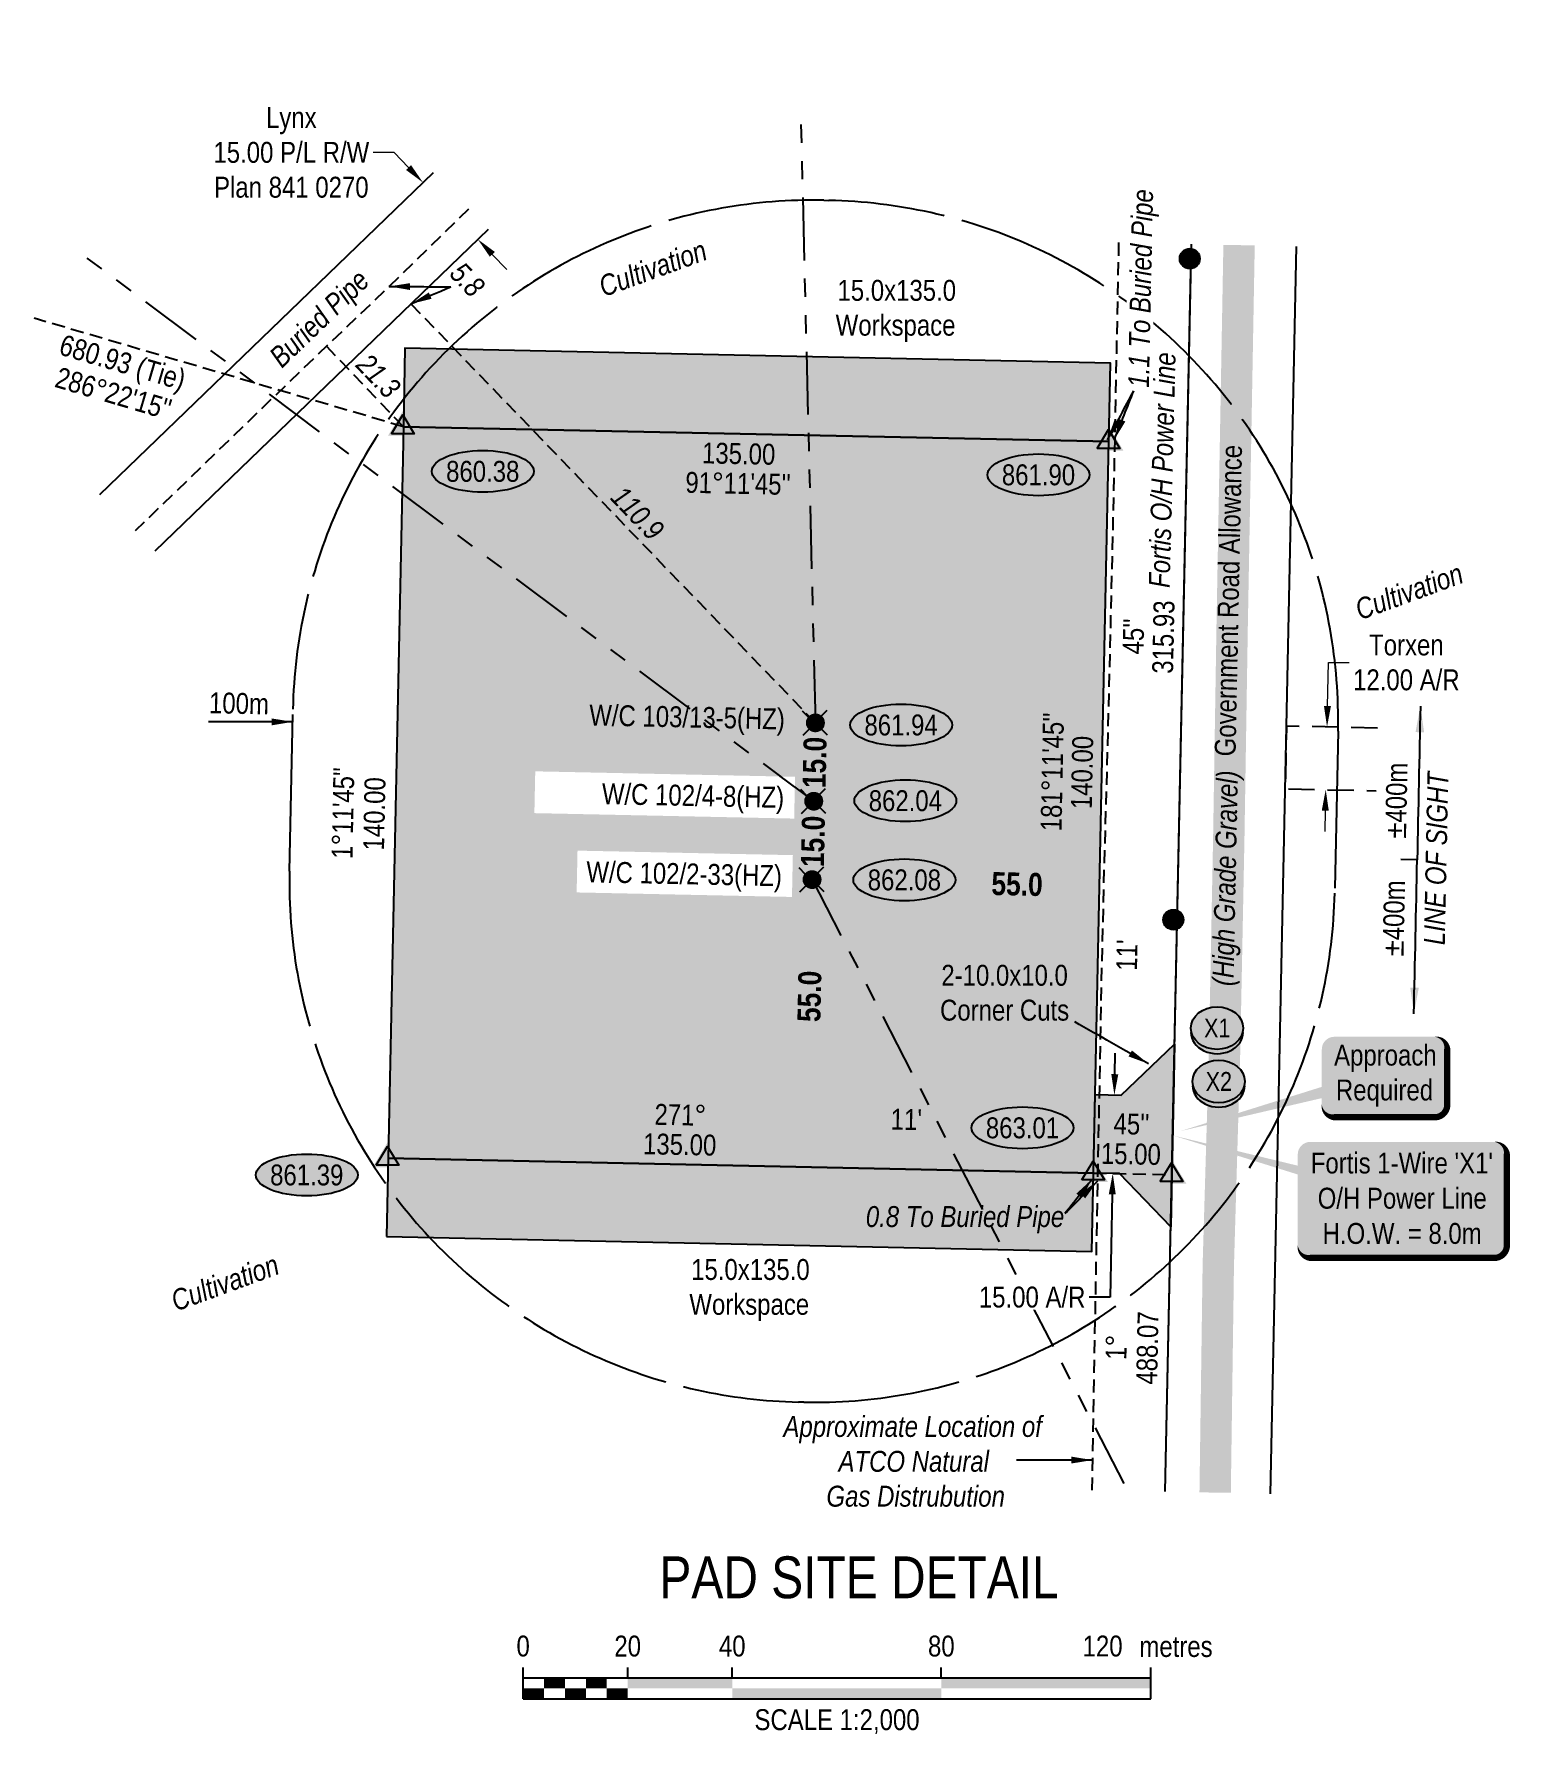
# Model space of a CAD drawing. Extents: x 376302 to 380517, y 5651241 to 5654265.
# Drawn here: x 377624 to 378330, y 5651415 to 5652228 of the extents above; entities that cross this region are included whole.
import ezdxf
from ezdxf.enums import TextEntityAlignment as Align

# ---------------------------------------------------------------- set-up
doc = ezdxf.new("R2010")
doc.units = 0
doc.header["$LTSCALE"] = 5
doc.header["$PDMODE"] = 34
doc.header["$PDSIZE"] = 0.03
for name, pattern in [('foc-ACCESSROAD', [3.75, 2.5, -1.25]), ('foc-BUFFER', [16.75, 15, -1.75]), ('foc-DRILLPATH', [14.75, 6, -1.75, 1.75, -1.75, 1.75, -1.75]), ('foc-TIELINE', [1.875, 1.25, -0.625]), ('foc-TRAV', [1.875, 1.25, -0.625]), ('POWERLINE5', [7.8, 2.4, -0.6, 0.6, -0.6, 0.6, -0.6, 2.4]), ('UG_PIPE', [1.875, 1.25, -0.625])]:
    doc.linetypes.add(name, pattern=pattern)
doc.layers.get('Defpoints').update_dxf_attribs({"color": 9})
for name, color, linetype in [('AS-PIPE-UG', 44, 'UG_PIPE'), ('AS-PIPE-UG-T', 44, 'Continuous'), ('AS-POWER', 104, 'foc-POWER'), ('AS-POWER-EXISTING', 72, 'POWERLINE5'), ('AS-POWER-T', 104, 'Continuous'), ('AS-ROADS', 254, 'Continuous'), ('AUX-BUFFER', 7, 'foc-BUFFER'), ('C-AR', 13, 'foc-ACCESSROAD'), ('DETAIL-T', 7, 'Continuous'), ('F-RW', 190, 'Continuous'), ('F-WS-S', 190, 'Continuous'), ('L-2', 7, 'Continuous'), ('L-BD', 7, 'Continuous'), ('L-BD1', 253, 'Continuous'), ('L-MON', 1, 'Continuous'), ('L-ROAD-T', 7, 'Continuous'), ('L-SEC', 7, 'Continuous'), ('L-TIE', 7, 'foc-TIELINE'), ('P-CROSSINGS', 250, 'Continuous'), ('P-ELEVATION', 7, 'Continuous'), ('P-PDRILLPATH', 12, 'foc-DRILLPATH'), ('P-PROPOSED', 10, 'Continuous'), ('P-PROPOSED-H', 21, 'Continuous'), ('P-TEMP-H', 41, 'Continuous'), ('P-TEMP_WORKSPACE', 46, 'Continuous'), ('P-TRAV', 4, 'foc-TRAV'), ('P-TXT', 4, 'Continuous'), ('T-TIE', 201, 'foc-TIELINE')]:
    doc.layers.add(name, color=color, linetype=linetype)
for name, color, linetype, lineweight in [('C-AR-T', 13, 'Continuous', 9), ('F-RW-T', 190, 'Continuous', 9), ('P-TEMP-T', 46, 'Continuous', 18), ('T-TEXT', 48, 'Continuous', 18), ('T-TIE-T', 201, 'Continuous', 18)]:
    doc.layers.add(name, color=color, linetype=linetype, lineweight=lineweight)
doc.styles.add('80', font='ARIALN.TTF', dxfattribs={"height": 10})
doc.styles.add('80CG', font='ARIALN.TTF', dxfattribs={"height": 10})
doc.styles.add('80L', font='ARIALN.TTF', dxfattribs={"height": 10})
doc.styles.add('80LS', font='ARIALNI.TTF', dxfattribs={"height": 10})
doc.styles.add('BOLD', font='ARIALNB.TTF')
doc.styles.add('Crossing', font='ARIALN.TTF', dxfattribs={"height": 10})
doc.styles.add('foc-LtypeFont', font='ARIALN.TTF', dxfattribs={"height": 7.35})
doc.linetypes.add('foc-POWER', pattern='A,6,-1,["P",foc-LtypeFont,S=0.2,R=0,X=-0.625,Y=-0.75],-1.24,4', length=12.24)
doc.dimstyles.new('CG2011', dxfattribs={"dimscale": 5, "dimtxt": 9, "dimasz": 2, "dimexe": 0.2, "dimexo": 0.0625, "dimgap": 0.5, "dimtad": 0, "dimtih": 1, "dimtoh": 1, "dimzin": 0, "dimdsep": 46, "dimtxsty": '80CG', "dimcen": 0.1, "dimse1": 1, "dimse2": 1, "dimclrd": 256, "dimclrt": 256, "dimaunit": 1, "dimadec": 4, "dimazin": 0, "dimtfac": 0.06, "dimtofl": 0, "dimtmove": 0, "dimatfit": 1, "dimfxl": 0.2, "dimtolj": 1, "dimtzin": 0, "dimlwd": -1, "dimarcsym": 0})
doc.dimstyles.new('COMPASS', dxfattribs={"dimscale": 5, "dimtxt": 10, "dimasz": 2.5, "dimexe": 0.2, "dimexo": 0.0625, "dimgap": 0.5, "dimtad": 0, "dimtih": 1, "dimtoh": 1, "dimzin": 0, "dimdsep": 46, "dimtxsty": '80', "dimcen": 0.1, "dimse1": 1, "dimse2": 1, "dimclrd": 256, "dimclrt": 256, "dimaunit": 1, "dimadec": 4, "dimazin": 0, "dimtfac": 0.06, "dimtofl": 0, "dimtmove": 0, "dimatfit": 1, "dimfxl": 0.2, "dimtolj": 1, "dimtzin": 0, "dimlwd": -1, "dimarcsym": 0})
doc.dimstyles.new('Compass 5 000', dxfattribs={"dimscale": 5, "dimtxt": 9, "dimasz": 2, "dimexe": 0.2, "dimexo": 0.0625, "dimgap": 0.5, "dimtad": 0, "dimtih": 1, "dimtoh": 1, "dimzin": 0, "dimdsep": 46, "dimtxsty": '80CG', "dimcen": 0.1, "dimse1": 1, "dimse2": 1, "dimclrd": 256, "dimclrt": 256, "dimaunit": 1, "dimadec": 4, "dimazin": 0, "dimtfac": 0.06, "dimtofl": 0, "dimtmove": 0, "dimatfit": 1, "dimfxl": 0.2, "dimtolj": 1, "dimtzin": 0, "dimlwd": -1, "dimarcsym": 0})

# ---------------------------------------------------------------- blocks, each defined once
blk = doc.blocks.new('WC')
at = {"layer": 'L-MON'}
h = blk.add_hatch(color=255, dxfattribs=at)
h.dxf.hatch_style = 1
edge = h.paths.add_edge_path()
edge.add_arc((0, 0), 0.9, 0, 360)
at = {"layer": 'L-MON', "color": 240, "flags": 128}
for points in [[(-0.62, 0.5), (-1.23, 1.12)], [(0.52, 0.61), (1.13, 1.21)], [(-1.18, -1.18), (-0.56, -0.57)], [(1.16, -1.18), (0.56, -0.57)]]:
    blk.add_lwpolyline(points, dxfattribs=at)
at = {"layer": 'L-MON', "color": 240}
for radius in [0.8, 0.373]:
    blk.add_circle((0, 0), radius, dxfattribs=at)
blk = doc.blocks.new('TRIA')
blk.add_hatch(color=255).paths.add_polyline_path([(-0.04, 1.52), (-1.47, -0.87), (1.39, -0.87)])
blk = doc.blocks.new('TRIAA')
blk.add_blockref('TRIA', (0, 0))
blk = doc.blocks.new('TRIB')
at = {"color": 1}
blk.add_lwpolyline([(-1.12, -0.67), (-0.04, 1.13), (1.04, -0.67)], close=True, dxfattribs=at)
blk = doc.blocks.new('TRIBB')
blk.add_blockref('TRIB', (0, 0))
blk = doc.blocks.new('TRICC')
for name in ['TRIAA', 'TRIBB']:
    blk.add_blockref(name, (0, 0))
blk = doc.blocks.new('plspike')
blk.add_blockref('TRICC', (0, 0))
blk = doc.blocks.new('POWERPOLE')
h = blk.add_hatch(color=255)
edge = h.paths.add_edge_path()
edge.add_arc((0, 0), 0.96, 0, 360)
at = {"linetype": 'Continuous'}
for p, q in [((0.68, -0.68), (-0.68, 0.68)), ((-0.68, -0.68), (0.68, 0.68))]:
    blk.add_line(p, q, dxfattribs=at)
blk.add_circle((0, 0), 0.96, dxfattribs=at)
blk = doc.blocks.new('*D433')
at = {"layer": 'Defpoints', "color": 0, "transparency": 16777216}
for p in [(378150.54, 5651720.13), (378139.9, 5651682.86), (378149.75, 5651682.65)]:
    blk.add_point(p, dxfattribs=at)
at = {"layer": 'P-TXT', "transparency": 16777216}
for p, q in [((378140.9, 5651730.34), (378141.11, 5651740.34)), ((378139.69, 5651672.86), (378138.66, 5651623.66)), ((378138.66, 5651623.66), (378128.66, 5651623.66))]:
    blk.add_line(p, q, dxfattribs=at)
for points in [[(378139.23, 5651730.37), (378142.56, 5651730.3), (378140.69, 5651720.34)], [(378138.02, 5651672.9), (378141.36, 5651672.83), (378139.9, 5651682.86)]]:
    blk.add_solid(points, dxfattribs=at)
at = {"layer": 'P-TXT', "transparency": 16777216, "insert": (378101.38, 5651623.66), "char_height": 10, "attachment_point": 5, "style": '80CG', "bg_fill": 3, "box_fill_scale": 1.1, "bg_fill_color": 256, "bg_fill_true_color": 13158600, "bg_fill_transparency": 0}
blk.add_mtext('\\A1;15.00 A/R', dxfattribs=at)
blk = doc.blocks.new('*D435')
at = {"layer": 'C-AR-T', "transparency": 16777216}
for p, q in [((378242.57, 5651906.36), (378243, 5651927.16)), ((378243, 5651927.16), (378253, 5651927.16)), ((378241.52, 5651856.38), (378241.31, 5651846.38))]:
    blk.add_line(p, q, dxfattribs=at)
for points in [[(378240.9, 5651906.39), (378244.23, 5651906.32), (378242.36, 5651896.36)], [(378239.85, 5651856.41), (378243.19, 5651856.34), (378241.73, 5651866.38)]]:
    blk.add_solid(points, dxfattribs=at)
at = {"layer": 'Defpoints', "color": 0, "transparency": 16777216}
for p in [(378242.36, 5651896.36), (378244.59, 5651896.31), (378243.96, 5651866.33)]:
    blk.add_point(p, dxfattribs=at)
at = {"layer": 'C-AR-T', "transparency": 16777216, "insert": (378280.29, 5651927.16), "char_height": 10, "attachment_point": 5, "style": '80CG'}
blk.add_mtext('\\A1;Torxen\\P12.00 A/R', dxfattribs=at)
blk = doc.blocks.new('*D438')
at = {"layer": 'Defpoints', "color": 0, "transparency": 16777216}
for p in [(377810.17, 5652156.67), (377676.44, 5652027.58), (377702.61, 5652000.47)]:
    blk.add_point(p, dxfattribs=at)
at = {"layer": 'F-RW-T', "transparency": 16777216}
for p, q in [((377796.28, 5652171.06), (377786.28, 5652171.06)), ((377803.23, 5652163.87), (377796.28, 5652171.06)), ((377843.29, 5652122.36), (377850.24, 5652115.17))]:
    blk.add_line(p, q, dxfattribs=at)
for points in [[(377804.43, 5652165.02), (377802.03, 5652162.71), (377810.17, 5652156.67)], [(377844.49, 5652123.52), (377842.09, 5652121.21), (377836.35, 5652129.56)]]:
    blk.add_solid(points, dxfattribs=at)
at = {"layer": 'F-RW-T', "transparency": 16777216, "insert": (377747.2, 5652171.06), "char_height": 10, "attachment_point": 5, "style": '80CG'}
blk.add_mtext('\\A1;Lynx\\P15.00 P/L R/W\\PPlan 841 0270', dxfattribs=at)
blk = doc.blocks.new('we')
at = {"layer": 'P-ELEVATION'}
h = blk.add_hatch(color=111, dxfattribs=at)
h.dxf.hatch_style = 1
edge = h.paths.add_edge_path()
edge.add_ellipse((0, 0), major_axis=(-24.38, 0), ratio=0.410256, start_angle=0, end_angle=360)
at = {"layer": 'P-ELEVATION', "color": 7, "flags": 128}
blk.add_lwpolyline([(0, 0, 12.5, 0, 0), (-12.42, -6.43, 0, 0, 0)], format="xyseb", dxfattribs=at)
at = {"layer": 'P-ELEVATION', "color": 7}
blk.add_ellipse((0, 0), major_axis=(-24.38, 0), ratio=0.410256, dxfattribs=at)
at = {"layer": 'P-ELEVATION', "style": '80'}
blk.add_attdef('ELEVATION', text='', height=10, dxfattribs=at).set_placement((0, 0), align=Align.MIDDLE_CENTER)
blk = doc.blocks.new('xing2')
h = blk.add_hatch(color=50)
h.dxf.hatch_style = 1
edge = h.paths.add_edge_path()
edge.add_ellipse((0, 0), major_axis=(-12.5, 0), ratio=0.816297, start_angle=0, end_angle=360)
h = blk.add_hatch(color=250)
h.dxf.hatch_style = 1
edge = h.paths.add_edge_path()
edge.add_ellipse((0, -2.05), major_axis=(-12.5, 0), ratio=0.816297, start_angle=0, end_angle=180)
edge.add_line((12.5, -2.05), (12.5, 0))
edge.add_ellipse((0, 0), major_axis=(-12.5, 0), ratio=0.816297, start_angle=0, end_angle=180, ccw=False)
edge.add_line((-12.5, 0), (-12.5, -2.05))
at = {"color": 250}
blk.add_ellipse((0, 0), major_axis=(-12.5, 0), ratio=0.816297, dxfattribs=at)
blk.add_ellipse((0, -2.05), major_axis=(-12.5, 0), ratio=0.816297, start_param=0, end_param=3.141593, dxfattribs=at)
at = {"color": 250, "style": 'Crossing'}
blk.add_attdef('CROSSING', text='', height=9, dxfattribs=at).set_placement((0.09, 0.02), align=Align.MIDDLE_CENTER)
at = {"color": 250, "style": 'Crossing', "flags": 1}
for tag, p in [('OWNER', (0.09, -12.49)), ('DESCRIPTION', (0.09, -25.77)), ('LOCATION', (0.09, -39.3)), ('DWG_REF', (0.09, -52.84))]:
    blk.add_attdef(tag, text='', height=9, dxfattribs=at).set_placement(p, align=Align.MIDDLE_CENTER)
blk = doc.blocks.new('*U457')
h = blk.add_hatch(color=255)
edge = h.paths.add_edge_path()
edge.add_line((-44, -28.5), (44, -28.5))
edge.add_arc((44, -22.5), 6, 270, 360)
edge.add_line((50, -22.5), (50, 21))
edge.add_arc((44, 21), 6, 0, 90)
edge.add_line((44, 27), (-44, 27))
edge.add_arc((-44, 21), 6, 90, 180)
edge.add_line((-50, 21), (-50, -22.5))
edge.add_arc((-44, -22.5), 6, 180, 270)
at = {"color": 104, "flags": 128}
blk.add_lwpolyline([(-44, -28.5, 3, 3, 0), (44, -28.5, 3, 3, 0.414214), (50, -22.5, 3, 3, 0), (50, 21, 3, 0, 0.414214), (44, 27, 0, 0, 0), (-44, 27, 0, 0, 0.414214), (-50, 21, 0, 0, 0), (-50, -22.5, 0, 3, 0.414214)], format="xyseb", close=True, dxfattribs=at)
at = {"color": 104, "style": '80'}
blk.add_attdef('ENTER_TEXT_001', (-26.85, -4.92), '', height=10, dxfattribs=at)
blk = doc.blocks.new('*U374')
at = {"color": 0}
for p, q in [((-150, 0), (-150, 15)), ((-150, 10), (150.24, 10)), ((-100, 10), (-100, 15)), ((-50, 10), (-50, 15)), ((50, 10), (50, 15)), ((150.24, 0), (150.24, 15)), ((-150, 0), (150.24, 0))]:
    blk.add_line(p, q, dxfattribs=at)
for points in [[(-140, 10), (-130, 10), (-140, 5), (-130, 5)], [(-120, 10), (-110, 10), (-120, 5), (-110, 5)], [(-100, 10), (-50, 10), (-100, 5), (-50, 5)], [(50, 10), (150.24, 10), (50, 5), (150.24, 5)], [(-150, 5), (-140, 5), (-150, 0), (-140, 0)], [(-130, 5), (-120, 5), (-130, 0), (-120, 0)], [(-110, 5), (-100, 5), (-110, 0), (-100, 0)], [(-50, 5), (50, 5), (-50, 0), (50, 0)]]:
    blk.add_solid(points, dxfattribs=at)
at = {"color": 0, "style": '80'}
blk.add_text('metres', height=10, dxfattribs=at).set_placement((162.24, 20), align=Align.CENTER)
at = {"color": 0, "char_height": 10, "style": '80'}
for s, insert, attachment_point in [('0', (-150, 30.21), 2), ('20', (-100, 30.21), 2), ('40', (-50, 30.21), 2), ('80', (50, 30.21), 2), ('120', (136.7, 30.22), 3), ('SCALE 1:2,000', (0.12, -5), 2)]:
    blk.add_mtext(s, dxfattribs=dict(at, insert=insert, attachment_point=attachment_point))
blk = doc.blocks.new('*U467')
h = blk.add_hatch(color=255)
edge = h.paths.add_edge_path()
edge.add_line((-24, -20), (24, -20))
edge.add_arc((24, -14), 6, 270, 360)
edge.add_line((30, -14), (30, 12.5))
edge.add_arc((24, 12.5), 6, 0, 90)
edge.add_line((24, 18.5), (-24, 18.5))
edge.add_arc((-24, 12.5), 6, 90, 180)
edge.add_line((-30, 12.5), (-30, -14))
edge.add_arc((-24, -14), 6, 180, 270)
at = {"color": 1, "flags": 128}
blk.add_lwpolyline([(-24, -20, 3, 3, 0), (24, -20, 3, 3, 0.414214), (30, -14, 3, 3, 0), (30, 12.5, 3, 0, 0.414214), (24, 18.5, 0, 0, 0), (-24, 18.5, 0, 0, 0.414214), (-30, 12.5, 0, 0, 0), (-30, -14, 0, 3, 0.414214)], format="xyseb", close=True, dxfattribs=at)
for points in [[(-97.52, -26.6, 0, 7.5, 0), (0, 0, 0, 0, 0)], [(16.02, -12.11, 0, 7.5, 0), (0, 0, 0, 0, 0)]]:
    blk.add_lwpolyline(points, format="xyseb", dxfattribs=at)
at = {"color": 1, "style": '80'}
blk.add_attdef('ENTER_TEXT_001', (-26.85, -4.92), '', height=10, dxfattribs=at)

msp = doc.modelspace()

# ---------------------------------------------------------------- hatches: boundary and pattern name
at = {"layer": 'P-PROPOSED-H'}
h = msp.add_hatch(color=256, dxfattribs=at)
h.dxf.hatch_style = 1
h.paths.add_polyline_path([(378130.723, 5651683.054), (378138.061, 5652032.857), (377800.75, 5652039.933), (377793.412, 5651690.13)])
h = msp.add_hatch(color=256, dxfattribs=at)
h.dxf.hatch_style = 1
h.paths.add_polyline_path([(378131.509, 5651720.533), (378144.002, 5651720.271), (378169.512, 5651744.732), (378168.988, 5651719.747), (378168.201, 5651682.268), (378167.677, 5651657.282), (378143.215, 5651682.792), (378130.723, 5651683.054)])
at = {"layer": 'P-TEMP-H'}
h = msp.add_hatch(color=256, dxfattribs=at)
h.dxf.hatch_style = 1
h.paths.add_polyline_path([(377800.75, 5652039.933), (378138.061, 5652032.857), (378138.847, 5652070.336), (377801.537, 5652077.412)])
h = msp.add_hatch(color=256, dxfattribs=at)
h.dxf.hatch_style = 1
h.paths.add_polyline_path([(377792.626, 5651652.651), (378129.936, 5651645.575), (378130.723, 5651683.054), (377793.412, 5651690.13)])

# ---------------------------------------------------------------- linework, layer by layer
msp.add_line((378285.45, 5651832.773), (378277.57, 5651832.939))
at = {"layer": 'AS-PIPE-UG', "flags": 128}
for points in [[(377831.964, 5652143.958), (377793.98, 5652107.01), (377753, 5652067.895), (377704.597, 5652021.075), (377672.535, 5651990.131)], [(378142.716, 5652127.97), (378140.47, 5652015.688), (378138.985, 5651952.665), (378137.335, 5651884.77), (378135.717, 5651828.348), (378134.392, 5651773.31), (378133.57, 5651726.963), (378132.665, 5651683.07), (378129.895, 5651531.476)]]:
    msp.add_lwpolyline(points, dxfattribs=at)
at = {"layer": 'AS-POWER', "flags": 128}
msp.add_lwpolyline([(378165.023, 5651530.739), (378170.755, 5651803.993), (378177.429, 5652122.131), (378177.536, 5652127.24)], dxfattribs=at)
at = {"layer": 'AS-POWER-T', "flags": 128}
msp.add_lwpolyline([(378168.595, 5651701.048, 0, 4.998, 0), (378242.167, 5651680.646, 0, 0, 0)], format="xyseb", dxfattribs=at)
at = {"layer": 'AS-ROADS', "const_width": 14.995, "flags": 128}
msp.add_lwpolyline([(378200.307, 5652126.762), (378198.847, 5652045.548), (378197.005, 5651944.795), (378195.39, 5651843.225), (378193.375, 5651740.96), (378190.377, 5651638.923), (378188.872, 5651530.239)], dxfattribs=at)
at = {"layer": 'AUX-BUFFER', "color": 251, "linetype": 'foc-BUFFER'}
msp.add_lwpolyline([(377746.297, 5651827.352), (377747.922, 5651904.808, -0.4142136), (378001.748, 5652148.203), (378004.246, 5652148.151, -0.4142136), (378247.641, 5651894.325), (378246.016, 5651816.869, -0.4142136), (377992.19, 5651573.474), (377989.692, 5651573.526, -0.4142136)], format="xyb", close=True, dxfattribs=at)
at = {"layer": 'C-AR', "flags": 128}
msp.add_lwpolyline([(378266.469, 5651895.854), (378222.995, 5651896.766), (378222.366, 5651866.783), (378265.84, 5651865.871)], dxfattribs=at)
at = {"layer": 'F-RW', "flags": 128}
for points in [[(377655.709, 5652007.562), (377815.104, 5652161.429)], [(377841.29, 5652134.294), (377681.877, 5651980.454)]]:
    msp.add_lwpolyline(points, dxfattribs=at)
at = {"layer": 'L-SEC'}
for p, q in [((378165.023, 5651530.739), (378177.536, 5652127.24)), ((378215.294, 5651529.685), (378227.808, 5652126.185))]:
    msp.add_line(p, q, dxfattribs=at)
at = {"layer": 'L-TIE'}
msp.add_line((377800.75, 5652039.933), (377624.167, 5652091.811), dxfattribs=at)
at = {"layer": 'P-PDRILLPATH', "flags": 128}
msp.add_lwpolyline([(377997.894, 5651898.305), (377990.882, 5652189.045)], dxfattribs=at)
at = {"layer": 'P-PROPOSED'}
msp.add_lwpolyline([(378131.509, 5651720.533), (378144.002, 5651720.271), (378169.512, 5651744.732), (378168.988, 5651719.747), (378168.201, 5651682.268), (378167.677, 5651657.282), (378143.215, 5651682.792), (378130.723, 5651683.054)], close=True, dxfattribs=at)
at = {"layer": 'P-TEMP_WORKSPACE'}
for points in [[(377800.75, 5652039.933), (378138.061, 5652032.857), (378138.847, 5652070.336), (377801.537, 5652077.412)], [(377792.626, 5651652.651), (378129.936, 5651645.575), (378130.723, 5651683.054), (377793.412, 5651690.13)]]:
    msp.add_lwpolyline(points, close=True, dxfattribs=at)
at = {"layer": 'P-TRAV'}
msp.add_line((378130.723, 5651683.054), (378168.201, 5651682.268), dxfattribs=at)
at = {"layer": 'T-TIE'}
for p, q in [((377997.755, 5651898.317), (377804.392, 5652098.686)), ((377800.747, 5652039.948), (377764.026, 5652078.42))]:
    msp.add_line(p, q, dxfattribs=at)

# ---------------------------------------------------------------- block references
ref = msp.add_blockref('*U467', (378269.862, 5651729.712), dxfattribs=dict(xscale=0.99965783, yscale=0.99965783, zscale=0.99965783))
ref.add_attrib('ENTER_TEXT_001', 'Approach', (378245.747, 5651734.432), dxfattribs={"color": 1, "height": 9.9966, "style": '80'})
ref.add_attrib('ENTER_TEXT_002', 'Required', (378246.61, 5651717.771), dxfattribs={"color": 1, "height": 9.9966, "style": '80'})
at = {"layer": 'AS-POWER-EXISTING', "xscale": 4.99828915, "yscale": 4.99828915, "zscale": 4.99828915}
for p in [(378176.734, 5652120.298), (378168.87, 5651804.175)]:
    msp.add_blockref('POWERPOLE', p, dxfattribs=at)
at = {"layer": 'AS-POWER-T'}
ref = msp.add_blockref('*U457', (378278.354, 5651670.938), dxfattribs=dict(at, xscale=0.99965783, yscale=0.99965783, zscale=0.99965783))
ref.add_attrib('ENTER_TEXT_001', "Fortis 1-Wire 'X1'", (378234.6, 5651682.843), dxfattribs={"layer": '0', "color": 104, "height": 9.99658, "style": '80'})
ref.add_attrib('ENTER_TEXT_002', 'O/H Power Line', (378237.897, 5651666.004), dxfattribs={"layer": '0', "color": 104, "height": 9.99658, "style": '80'})
ref.add_attrib('ENTER_TEXT_003', 'H.O.W. = 8.0m', (378240.253, 5651649.166), dxfattribs={"layer": '0', "color": 104, "height": 9.99658, "style": '80'})
at = {"layer": 'F-WS-S', "xscale": 0.99965783, "yscale": 0.99965783, "zscale": 0.99965783}
for p, values in [((377838.703, 5652018.587), {'ELEVATION': '860.38'}), ((378104.418, 5652016.921), {'ELEVATION': '861.90'}), ((378038.712, 5651897.299), {'ELEVATION': '861.94'}), ((378040.758, 5651861.094), {'ELEVATION': '862.04'}), ((378040.287, 5651823.232), {'ELEVATION': '862.08'}), ((378096.775, 5651704.659), {'ELEVATION': '863.01'}), ((377754.568, 5651682.128), {'ELEVATION': '861.39'})]:
    msp.add_blockref('we', p, dxfattribs=at).add_auto_attribs(values)
at = {"layer": 'L-2', "xscale": 0.99965783, "yscale": 0.99965783, "zscale": 0.99965783}
msp.add_blockref('*U374', (378007.972, 5651431.652), dxfattribs=at)
at = {"layer": 'L-MON', "xscale": 4.99828915, "yscale": 4.99828915, "zscale": 4.99828915}
for p in [(377800.747, 5652039.948), (378138.037, 5652032.875), (377793.415, 5651690.14), (378130.705, 5651683.07), (378168.185, 5651682.268)]:
    msp.add_blockref('plspike', p, dxfattribs=at)
at = {"layer": 'L-MON', "color": 6, "xscale": 4.99828915, "yscale": 4.99828915, "zscale": 4.99828915}
msp.add_blockref('WC', (377997.755, 5651898.317), dxfattribs=at)
at = {"layer": 'P-CROSSINGS', "xscale": 0.99965783, "yscale": 0.99965783, "zscale": 0.99965783}
for p, values in [((378189.781, 5651752.372), {'CROSSING': 'X1'}), ((378190.55, 5651726.831), {'CROSSING': 'X2'})]:
    msp.add_blockref('xing2', p, dxfattribs=at).add_auto_attribs(values)

# ---------------------------------------------------------------- texts
at = {"rotation": 88.798207, "style": '80'}
for s, insert, char_height, width, attachment_point in [('%%P400m', (378275.17, 5651842.988), 9.9966, 42.0968, 4), ('\\pi6.3737;{\\fArial Narrow|b0|i1|c0|p34;LINE OF SIGH\\T1.55;T}', (378288.536, 5651785.823), 9.99658, 99.31394, 1), ('%%P400m', (378274.751, 5651822.999), 9.9966, 42.0968, 6)]:
    msp.add_mtext(s, dxfattribs=dict(at, insert=insert, char_height=char_height, width=width, attachment_point=attachment_point))
at = {"layer": 'AS-PIPE-UG-T', "insert": (377735.511, 5652074.573), "char_height": 9.99658, "attachment_point": 1, "rotation": 43.989055, "style": '80L'}
msp.add_mtext_dynamic_manual_height_columns('\\pi0.30897;{\\fArial Narrow|b0|i1|c0|p34;Buried Pipe}', width=59.03588, gutter_width=239.483, heights=[0], dxfattribs=at)
at = {"layer": 'AS-PIPE-UG-T', "insert": (377982.405, 5651566.868), "char_height": 10.00274, "attachment_point": 1, "style": '80L', "bg_fill": 3, "box_fill_scale": 1.15, "bg_fill_color": 256, "bg_fill_true_color": 256, "bg_fill_transparency": 0}
msp.add_mtext_dynamic_manual_height_columns('\\pi0.071437,t130.11;{\\fArial Narrow|b0|i1|c0|p34;Approximate Location of\\P\\pi26.392,t156.43;ATCO Natural\\P\\pi20.63,t150.67,180.67;Gas Distrubution}', width=125.21809, gutter_width=50.013, heights=[0], dxfattribs=at)
at = {"layer": 'AS-POWER', "insert": (378157.128, 5651962.683), "char_height": 9.99669, "attachment_point": 1, "rotation": 88.5556, "style": '80L'}
msp.add_mtext_dynamic_manual_height_columns('\\pi0.3454;{\\fArial Narrow|b0|i1|c0|p34;Fortis O/H Power Line}', width=112.50235, gutter_width=50.013, heights=[0], dxfattribs=at)
at = {"layer": 'AUX-BUFFER', "insert": (377707.969, 5651912.952), "char_height": 9.9966, "attachment_point": 1, "rotation": 358.743277, "style": '80L'}
msp.add_mtext_dynamic_manual_height_columns('100m', width=6.84691, gutter_width=45, heights=[0], dxfattribs=at)
at = {"layer": 'DETAIL-T', "color": 3, "insert": (378018.628, 5651489.58), "char_height": 19.99316, "width": 310.22789, "attachment_point": 5, "style": '80CG'}
msp.add_mtext('PAD SITE DETAIL', dxfattribs=at)
at = {"layer": 'L-BD', "style": '80L'}
for s, height, rotation, p in [('680.93 (Tie)', 9.99658, 343.6281, (377666.197, 5652069.565)), ("286°22'15''", 9.99658, 343.6281, (377662.181, 5652055.897)), ('135.00', 9.9966, 358.7982, (377961.086, 5652027.071)), ("91°11'45''", 9.9966, 358.7982, (377960.787, 5652012.829)), ('315.93', 9.9966, 88.7982, (378164.096, 5651939.344)), ("45''", 9.9966, 88.7982, (378149.854, 5651939.642)), ("181°11'45''", 9.99658, 88.7982, (378111, 5651874.883)), ('140.00', 9.9966, 88.7982, (378125.242, 5651874.584)), ('1°11\'45"', 9.9966, 88.7982, (377771.877, 5651855.129)), ('140.00', 9.9966, 88.7982, (377786.868, 5651854.815)), ("11'", 9.9966, 88.7982, (378146.657, 5651787.251)), ('271°', 9.9966, 358.7982, (377933.18, 5651710.945)), ("11'", 9.9966, 358.7982, (378041.213, 5651708.679)), ("45''", 9.9966, 358.7982, (378148.885, 5651706.42)), ('135.00', 9.9966, 358.7982, (377932.881, 5651696.703)), ('15.00', 9.9966, 358.7982, (378148.587, 5651692.178)), ('488.07', 9.9966, 88.7982, (378156.464, 5651599.395)), ('1°', 9.9966, 88.7982, (378141.473, 5651599.71))]:
    msp.add_text(s, height=height, rotation=rotation, dxfattribs=at).set_placement(p, align=Align.MIDDLE)
at = {"layer": 'L-BD1', "color": 3, "style": 'BOLD'}
msp.add_text('55.0', height=10.9962, rotation=358.798207, dxfattribs=at).set_placement((378094.179, 5651821.25), align=Align.MIDDLE)
at = {"layer": 'L-BD1', "insert": (377983.12, 5651898.624), "char_height": 9.99658, "attachment_point": 6, "rotation": 358.798207, "style": '80L', "bg_fill": 1, "box_fill_scale": 1.15, "bg_fill_color": 21, "bg_fill_transparency": 0}
msp.add_mtext_dynamic_manual_height_columns('W/C 103/13-5(HZ)', width=92.97176, gutter_width=50.018, heights=[0], dxfattribs=at)
at = {"layer": 'L-BD1', "color": 3, "insert": (377989.376, 5651767.658), "char_height": 10.9962, "width": 11.73307, "attachment_point": 2, "rotation": 88.798207, "style": 'BOLD', "bg_fill": 1, "box_fill_scale": 1.15, "bg_fill_color": 21, "bg_fill_transparency": 0}
msp.add_mtext('55.0', dxfattribs=at)
at = {"layer": 'L-ROAD-T', "style": '80L'}
msp.add_text('Government Road Allowance', height=9.99658, rotation=88.798207, dxfattribs=at).set_placement((378195.16, 5651956.769), align=Align.MIDDLE_CENTER)
at = {"layer": 'P-TEMP-T', "char_height": 9.99648, "attachment_point": 1, "style": '80L'}
for insert in [(378007.304, 5652110.14), (377937.335, 5651641.922)]:
    msp.add_mtext_dynamic_manual_height_columns('\\pi1.0179;15.0x135.0\\P\\pi0.14846;Workspace', width=56.92088, gutter_width=50.018, heights=[0], dxfattribs=dict(at, insert=insert))
at = {"layer": 'P-TXT', "insert": (378088.207, 5651769.204), "char_height": 9.99658, "attachment_point": 5, "style": '80CG'}
msp.add_mtext('\\A1;2-10.0x10.0\\PCorner Cuts', dxfattribs=at)
at = {"layer": 'T-TEXT', "style": '80LS'}
for s, rotation, p in [('Cultivation', 20, (377919.982, 5652115.699)), ('Cultivation', 20, (378281.587, 5651961.17)), ('(High Grade Gravel)', 88.798207, (378193.687, 5651824.021)), ('Cultivation', 20, (377715.444, 5651630.613))]:
    msp.add_text(s, height=9.99658, rotation=rotation, dxfattribs=at).set_placement(p, align=Align.MIDDLE_CENTER)
at = {"layer": 'T-TIE-T', "char_height": 9.99658, "attachment_point": 2, "rotation": 313.666117, "style": '80L'}
for s, insert, width in [('{\\fArial Narrow|b0|i1|c0|p34;5.8}', (377834.959, 5652113.769), 18.37778), ('{\\fArial Narrow|b0|i1|c0|p34;21.3}', (377792.463, 5652067.706), 22.77522), ('{\\fArial Narrow|b0|i1|c0|p34;110.9}', (377916.355, 5652002.095), 27.17265)]:
    msp.add_mtext(s, dxfattribs=dict(at, insert=insert, width=width))

# ---------------------------------------------------------------- dimensions: what is measured, and where the dimension line sits
at = {"layer": 'C-AR-T'}
dim = msp.add_linear_dim(base=(378242.358, 5651896.36), p1=(378243.957, 5651866.33), p2=(378244.586, 5651896.313), angle=88.798207, text='Torxen\\P12.00 A/R', dimstyle='Compass 5 000', dxfattribs=at)
dim.commit()
dim.dimension.update_dxf_attribs({"geometry": '*D435', "text_midpoint": (378280.286, 5651927.16), "dimtype": 161})
at = {"layer": 'F-RW-T'}
dim = msp.add_linear_dim(base=(377810.175, 5652156.671), p1=(377702.614, 5652000.466), p2=(377676.443, 5652027.577), angle=133.989055, text='Lynx\\P15.00 P/L R/W\\PPlan 841 0270', dimstyle='Compass 5 000', dxfattribs=at)
dim.commit()
dim.dimension.update_dxf_attribs({"geometry": '*D438', "text_midpoint": (377747.198, 5652171.06), "dimtype": 161})

# ---------------------------------------------------------------- leaders
at = {"path_type": 1}
for points in [[(378286.993, 5651906.336), (378285.45, 5651832.773)], [(378283.907, 5651759.211), (378285.45, 5651832.773)]]:
    msp.add_leader(points, dimstyle='COMPASS', override={"dimgap": 0.5, "dimtad": 0}, dxfattribs=at)
at = {"layer": 'AUX-BUFFER', "path_type": 1}
msp.add_leader([(377747.796, 5651898.791), (377707.555, 5651898.791)], dimstyle='CG2011', dxfattribs=at)
at = {"layer": 'P-TXT', "path_type": 1}
msp.add_leader([(378156.968, 5651735.301), (378121.727, 5651755.315)], dimstyle='Compass 5 000', override={"dimgap": 0.5, "dimtad": 0}, dxfattribs=at)
at = {"layer": 'T-TIE-T', "path_type": 1}
for points in [[(377793.98, 5652107.01), (377823.503, 5652106.83)], [(377804.392, 5652098.686), (377823.503, 5652106.83)]]:
    msp.add_leader(points, dimstyle='Compass 5 000', override={"dimgap": 0.5, "dimtad": 0}, dxfattribs=at)

# ---------------------------------------------------------------- next in the draw order: linework, layer by layer
at = {"layer": 'P-PDRILLPATH', "flags": 128}
msp.add_lwpolyline([(377996.192, 5651823.372), (378146.97, 5651531.118)], dxfattribs=at)

# ---------------------------------------------------------------- next in the draw order: texts
at = {"layer": 'L-BD1', "char_height": 9.99658, "attachment_point": 6, "rotation": 358.798207, "style": '80L', "bg_fill": 2}
for s, width, insert in [('W/C 102/4-8(HZ)', 114.2433, (377982.788, 5651861.136)), ('W/C 102/2-33(HZ)', 92.97176, (377981.73, 5651823.663))]:
    msp.add_mtext_dynamic_manual_height_columns(s, width=width, gutter_width=50.018, heights=[0], dxfattribs=dict(at, insert=insert))
at = {"layer": 'T-TIE-T', "insert": (378148.21, 5652106.177), "char_height": 9.99658, "width": 94.46057, "attachment_point": 2, "rotation": 88.798207, "style": '80L', "bg_fill": 3, "box_fill_scale": 1.15, "bg_fill_color": 256, "bg_fill_true_color": 256, "bg_fill_transparency": 0}
msp.add_mtext('{\\fArial Narrow|b0|i1|c0|p34;1.1 To Buried Pipe}', dxfattribs=at)

# ---------------------------------------------------------------- next in the draw order: leaders
at = {"layer": 'AS-PIPE-UG-T', "path_type": 1}
msp.add_leader([(378130.157, 5651545.792), (378093.91, 5651545.792)], dimstyle='Compass 5 000', override={"dimgap": 0.5, "dimtad": 0}, dxfattribs=at)

# ---------------------------------------------------------------- next in the draw order: linework, layer by layer
at = {"layer": 'P-PDRILLPATH', "flags": 128}
msp.add_lwpolyline([(377996.975, 5651860.851), (377647.486, 5652122.18)], dxfattribs=at)
at = {"layer": 'P-PROPOSED'}
msp.add_lwpolyline([(378130.723, 5651683.054), (378138.061, 5652032.857), (377800.75, 5652039.933), (377793.412, 5651690.13)], close=True, dxfattribs=at)

# ---------------------------------------------------------------- next in the draw order: block references
at = {"layer": 'L-MON', "color": 6, "xscale": 4.99828915, "yscale": 4.99828915, "zscale": 4.99828915}
for p in [(377996.969, 5651860.838), (377996.183, 5651823.359)]:
    msp.add_blockref('WC', p, dxfattribs=at)

# ---------------------------------------------------------------- next in the draw order: texts
at = {"layer": 'L-BD1', "color": 3, "style": 'BOLD'}
for p in [(377997.358, 5651879.401), (377996.567, 5651841.663)]:
    msp.add_text('15.0', height=10.9962, rotation=88.798207, dxfattribs=at).set_placement(p, align=Align.MIDDLE)

# ---------------------------------------------------------------- next in the draw order: leaders
at = {"layer": 'T-TIE-T', "path_type": 1}
for points in [[(378137.447, 5652033.585), (378149.985, 5652057.091)], [(378140.704, 5652033.748), (378149.985, 5652057.091)]]:
    msp.add_leader(points, dimstyle='Compass 5 000', override={"dimgap": 0.5, "dimtad": 0}, dxfattribs=at)

# ---------------------------------------------------------------- next in the draw order: dimensions: what is measured, and where the dimension line sits
at = {"layer": 'P-TXT'}
dim = msp.add_linear_dim(base=(378139.901, 5651682.861), p1=(378150.54, 5651720.134), p2=(378149.753, 5651682.655), angle=268.798207, text='15.00 A/R', dimstyle='Compass 5 000', override={"dimtfill": 1}, dxfattribs=at)
dim.commit()
dim.dimension.update_dxf_attribs({"geometry": '*D433', "text_midpoint": (378101.377, 5651623.657), "dimtype": 161})

# ---------------------------------------------------------------- next in the draw order: texts
at = {"layer": 'T-TIE-T', "insert": (378069.283, 5651667.229), "char_height": 9.99658, "width": 94.85839, "attachment_point": 2, "style": '80L', "bg_fill": 1, "box_fill_scale": 1.15, "bg_fill_color": 41, "bg_fill_transparency": 0}
msp.add_mtext('{\\fArial Narrow|b0|i1|c0|p34;0.8 To Buried Pipe}', dxfattribs=at)

# ---------------------------------------------------------------- next in the draw order: leaders
at = {"layer": 'T-TIE-T', "path_type": 1}
for points in [[(378130.005, 5651680.029), (378117.07, 5651663.68)], [(378132.675, 5651679.192), (378117.07, 5651663.68)]]:
    msp.add_leader(points, dimstyle='Compass 5 000', override={"dimgap": 0.5, "dimtad": 0}, dxfattribs=at)

doc.saveas('drawing.dxf')
